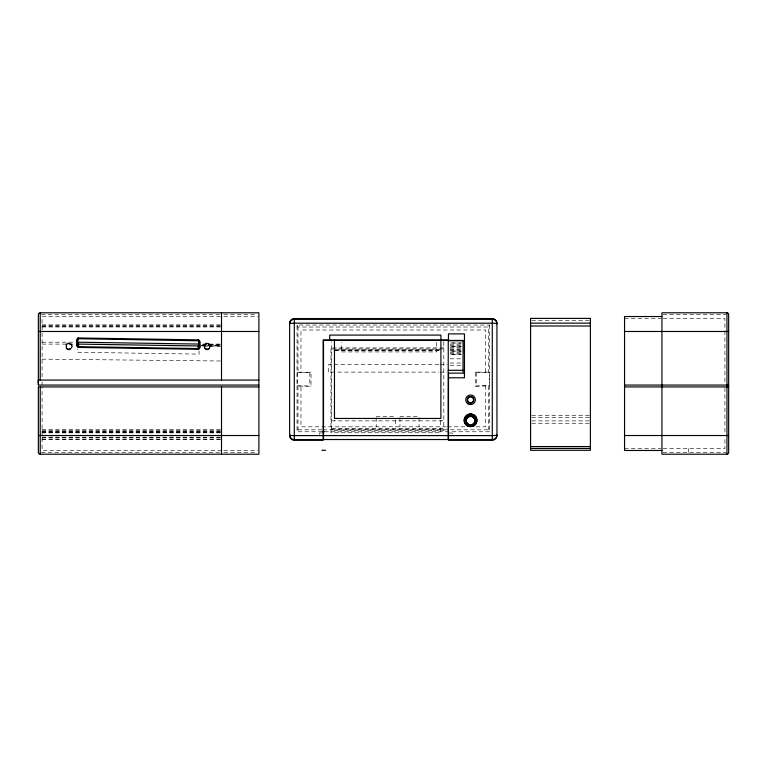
<?xml version="1.0" encoding="UTF-8"?>
<svg xmlns="http://www.w3.org/2000/svg" width="767" height="767" viewBox="0 0 767 767"><rect width="100%" height="100%" fill="white"/><g stroke="black" fill="none" stroke-linecap="round" stroke-linejoin="round"><path stroke-width="0.58" stroke-dasharray="3.83 2.88" d="M67.362 344.057C71.341 341.411 73.776 349.177 68.934 349.215C67.141 349.263 65.665 347.336 66.23 345.629C68.282 343.06 66.882 343.942 66.135 346.147M205.69 344.057C209.65 341.42 212.104 349.177 207.253 349.215C205.46 349.263 203.993 347.336 204.559 345.629C206.611 343.06 205.201 343.942 204.463 346.147M66.135 346.646L66.585 344.834M204.463 346.646L204.914 344.834M322.15 431.773L297.04 431.773L297.98 429.817L297.98 386.156L297.222 385.686L297.222 372.609L311.009 372.158L311.009 386.137L297.98 386.156M488.608 372.139L475.578 372.158L475.578 386.137L489.356 385.686L489.356 372.609L488.608 372.139L488.608 327.02L489.547 325.055L297.04 325.055L297.04 431.773M67.16 348.573C69.116 350.346 72.491 348.122 71.628 345.629M205.489 348.573C207.445 350.346 210.81 348.122 209.947 345.629M71.273 347.93L71.532 345.371M209.602 347.93L209.861 345.371M70.919 348.391L69.481 349.158M209.247 348.391L207.799 349.158M297.222 372.609L311.009 372.158M475.578 386.137L489.356 385.686M67.899 343.789C70.113 342.878 74.917 346.933 68.675 343.606M206.218 343.789C207.493 342.418 210.235 345.476 209.592 344.834M220.359 344.728L199.084 344.719M42.089 342.216L75.31 342.178M202.354 344.153L220.311 344.076M221.078 346.195L199.516 346.205M41.351 314.662L220.378 314.662M223.849 314.662L256.552 314.662M662.947 314.662L725.956 314.662M220.388 316.531L42.089 316.531L42.089 378.965M223.772 316.531L257.76 316.531M624.549 318.391L660.799 318.391M663.062 318.391L724.911 318.391L724.911 330.299M531.771 320.338L589.181 320.338M42.089 324.882L220.388 324.882M42.089 325.275L221.51 325.275M42.089 326.579L220.388 326.579M42.089 326.963L220.388 326.963M297.04 325.055L297.98 327.02L488.608 327.02M42.089 344.105L73.162 344.105M450.104 344.201L461.197 344.124M450.104 345.294L461.197 345.361M201.884 345.975L220.11 345.975M450.104 347.691L461.197 347.691M443.815 347.892L330.98 347.911L330.98 432.761L440.689 432.761L440.689 419.616M450.104 348.851L461.197 348.851M331.68 348.937L443.815 348.937M335.668 349.867L440.996 349.867M450.104 349.944L461.197 349.944M334.47 350.107L439.692 350.04M450.104 350.011L461.197 350.011M334.47 350.73L439.692 350.749M450.104 352.264L461.197 352.264M450.104 353.501L461.197 353.424M450.104 358.812L461.197 358.812M450.104 363.031L461.197 363.031M438.753 364.632L328.266 364.632L328.266 372.11L438.753 372.11M439.942 364.632L447.075 364.632M450.104 365.274L461.197 365.274M439.942 372.11L447.075 372.11M475.578 372.158L489.356 372.609M297.222 385.686L311.009 386.137M531.771 415.283L590.379 415.283M376.223 416.586L395.312 416.586M399.971 416.586L419.06 416.586M531.771 417.66L590.379 417.66M331.68 420.853L443.815 420.853M531.771 420.891L589.181 420.891M531.771 423.259L590.379 423.259M446.394 426.826L300.961 426.826L300.961 386.137M447.545 426.826L465.416 426.826M476.096 426.826L485.616 426.826L485.616 386.137M331.68 428.868L443.815 428.868M331.68 429.021L443.815 429.021M42.089 429.808L220.388 429.808M297.98 429.817L321.804 429.817M322.993 429.817L488.608 429.817L489.547 431.773L450.085 431.773M42.089 430.201L220.388 430.201M42.089 431.533L220.388 431.533M324.537 431.773L448.887 431.773M42.089 431.926L220.388 431.926M42.089 432.473L220.311 432.473M42.089 432.856L220.311 432.856M321.45 433.01L319.398 433.01L319.398 434.362M449.194 433.01L452.271 433.01L452.271 434.362M42.089 437.19L220.388 437.19M42.089 437.583L220.388 437.583M42.089 439.069L220.388 439.069M42.089 439.462L220.388 439.462M624.549 448.609L660.799 448.609M663.062 448.609L724.911 448.609L724.911 437.037M221.51 450.469L42.089 450.469L42.089 386.932M223.772 450.469L257.76 450.469M41.351 452.338L220.378 452.338M223.849 452.338L256.552 452.338M662.947 452.338L725.956 452.338M42.089 359.138L221.51 361.008M207.502 343.606L209.429 344.632M206.707 349.158L205.259 348.391L204.434 346.396M68.378 349.158L66.758 348.16M66.115 346.396L66.94 348.391M204.914 347.959L204.492 346.943M66.585 347.959L66.173 346.943M724.911 330.893L724.911 384.018M724.911 387.891L724.911 434.505M688.469 448.609L688.469 453.086M489.547 325.055L489.547 431.773M488.608 386.156L488.608 429.817M485.616 372.158L485.616 330.011L300.961 330.011L300.961 372.158M476.758 372.609L476.758 385.686M443.815 341.737L443.815 430.325L331.68 430.325L331.68 341.737M440.996 420.297L440.996 420.891M436.576 342.36L436.576 351.928L341.257 351.928L341.257 342.36M418.983 417.718L419.06 426.826M399.971 417.718L399.971 426.826M395.312 420L395.312 426.826M376.223 417.718L376.223 426.826M334.47 420.297L334.47 420.891M309.82 372.609L309.82 385.686M297.98 327.02L297.98 372.139M199.084 350.855L199.084 354.124L77.601 352.254L77.601 348.985M42.089 382.071L42.089 385.063M219.113 345.246L199.497 345.255L219.784 345.236L218.049 345.342L219.113 345.246M461.197 342.964L450.104 342.964L461.197 343.041M461.197 346.454L450.104 346.454L461.197 346.531M461.197 351.104L450.104 351.104L461.197 351.181M461.197 354.594L450.104 354.594L461.197 354.67M205.853 348.822A2.8 2.8 0 0 0 210.053 346.396A2.8 2.8 0 0 0 205.853 343.971A2.8 2.8 0 0 0 205.853 348.822M67.525 348.822A2.8 2.8 0 0 0 71.734 346.396A2.8 2.8 0 0 0 67.525 343.971A2.8 2.8 0 0 0 67.525 348.822M205.335 349.378A3.547 3.547 0 0 0 210.8 346.569A3.547 3.547 0 0 0 205.633 343.242A3.547 3.547 0 0 0 205.335 349.378M67.017 349.378A3.547 3.547 0 0 0 72.481 346.569A3.547 3.547 0 0 0 67.314 343.242A3.547 3.547 0 0 0 67.017 349.378"/><path stroke-width="1.15" d="M448.494 377.795L464.447 377.795L464.447 333.894L448.446 333.894L448.446 339.944L323.175 339.944L323.175 440.229L294.298 440.229L294.298 318.564L492.28 318.564A4.698 4.698 0 0 1 496.939 323.281L496.958 435.522A4.698 4.698 0 0 1 492.28 440.248M77.601 342.926L78.531 344.105L199.084 345.975M38.35 382.57L38.398 380.144L38.35 384.756M465.646 420.652L466.48 417.938A5.168 5.148 0 0 1 467.832 416.596L470.555 415.762L473.277 416.596A5.168 5.148 0 0 1 474.629 417.938L475.463 420.652L474.629 423.355A5.168 5.148 0 0 1 473.277 424.707L470.555 425.532L467.832 424.707A5.168 5.148 0 0 1 466.48 423.355L465.646 420.652L464.783 420.594M476.355 420.584L476.384 420.575A5.839 5.81 0 0 0 467.63 415.522A5.839 5.81 0 0 0 467.63 425.589A5.839 5.81 0 0 0 476.393 420.556L475.463 420.652M258.891 385.063L38.36 385.063L38.35 314.662A1.87 1.87 0 0 1 40.22 312.792L258.891 312.792L258.891 454.208L40.22 454.208A1.87 1.87 0 0 1 38.35 452.338L38.35 386.932M726.972 312.792L661.931 312.792L661.931 454.208L726.972 454.208A1.678 1.678 0 0 0 728.65 452.53L728.65 314.489A1.678 1.678 0 0 0 726.972 312.792L726.972 454.208M661.931 316.531L624.549 316.531L624.549 450.469L661.931 450.469M530.572 323.147L590.379 323.147M530.572 325.994L590.379 325.994M38.36 331.478L258.891 331.478M624.549 331.478L728.64 331.478M77.582 340.366L76.662 340.366L76.662 345.064L77.563 345.064M448.254 340.711L463.038 340.711M199.094 342.226L200.014 342.226L200.014 346.933L199.152 346.933M77.601 344.105L78.531 344.105L78.531 347.432L198.145 349.292L198.145 345.975L199.084 344.795M448.254 370.308L463.038 370.308M464.447 373.136L448.494 373.136L448.494 440.229L492.28 440.229L492.28 318.564M38.36 380.068L258.891 380.068M624.549 385.063L728.64 385.063M38.609 386.932L40.22 386.932L40.22 454.208M40.459 386.932L258.891 386.932M624.549 386.932L728.64 386.932M322.15 431.773L324.537 431.773M38.36 435.522L258.891 435.522M323.175 435.598L294.298 435.598A4.679 0.671 0 0 1 289.629 434.927A4.669 4.631 -0.1 0 0 294.298 439.558L323.175 439.558M323.501 435.598L448.168 435.598M448.494 435.598L492.28 435.598A4.679 0.671 0 0 0 496.958 434.927A4.669 4.631 0.1 0 1 492.28 439.558L448.494 439.558M624.549 435.522L728.64 435.522M323.501 439.529L448.168 439.529M530.572 446.567L590.379 446.567M530.572 448.436L590.379 448.436M321.872 450.306L325.611 450.306M77.601 342.197L199.084 344.067M78.531 346.694L198.145 348.563M464.447 341.737L464.447 353.491M470.555 414.755L470.555 415.762M470.555 425.532L470.555 426.356M463.038 372.1L463.038 340.433L323.501 340.433L323.501 439.549M448.254 340.433L448.168 439.549M334.47 339.906L334.47 418.446L440.881 418.446L440.92 335.083L329.724 335.083L329.724 339.944M221.51 312.792L221.51 380.068M221.51 386.932L221.51 454.208M199.084 340.932L199.084 347.863M77.601 338.276L77.601 345.064M40.22 312.792L40.22 380.068M78.493 347.585A2.205 2.205 0 0 1 76.834 345.092M78.407 346.847A1.755 1.649 -1 0 1 77.803 345.112M198.883 346.981A1.755 1.649 0 0 1 198.279 348.717M199.851 346.962A2.205 2.205 0 0 1 198.183 349.455M198.174 339.733A2.052 2.052 0 0 1 199.794 342.178M198.241 340.452A1.467 1.39 0 0 1 198.797 342.12M77.889 340.251A1.467 1.39 0 0 1 78.435 338.583M76.892 340.308A2.052 2.052 0 0 1 78.512 337.863M468.944 425.695A5.839 5.81 0 0 1 465.79 416.74A5.839 5.81 0 0 1 475.319 416.74A5.839 5.81 0 0 1 472.165 425.695M294.298 318.545A4.698 4.698 0 0 0 289.648 323.281L289.629 435.522A4.698 4.698 0 0 0 294.298 440.248M468.8 426.519A6.395 6.395 0 0 1 465.339 416.682A6.395 6.395 0 0 1 475.77 416.682A6.395 6.395 0 0 1 472.319 426.519M78.531 338.726L78.531 337.988L198.145 339.858L198.145 340.778L78.531 338.726M590.379 318.391L530.572 318.391L530.572 450.306L590.379 450.306L590.379 318.391M492.28 319.245L294.298 319.245A4.669 4.631 0.1 0 0 289.629 323.875A4.679 0.671 0 0 1 294.298 323.195L492.28 323.195A4.679 0.671 0 0 1 496.958 323.875A4.669 4.631 -0.1 0 0 492.28 319.245M469.068 402.387A2.963 2.963 0 0 0 473.527 399.818A2.963 2.963 0 0 0 469.068 397.248A2.963 2.963 0 0 0 469.068 402.387M468.416 424.333A4.276 4.257 0 0 0 474.831 420.652A4.276 4.257 0 0 0 468.416 416.96A4.276 4.257 0 0 0 468.416 424.333M468.138 424.362A4.439 4.42 0 0 0 474.984 420.862A4.439 4.42 0 0 0 468.522 416.721A4.439 4.42 0 0 0 468.138 424.362M467.947 403.883A4.842 4.832 0 0 0 475.387 400.048A4.842 4.832 0 0 0 468.33 395.532A4.842 4.832 0 0 0 467.947 403.883M468.877 402.723A3.356 3.356 0 0 0 473.91 399.818A3.356 3.356 0 0 0 468.877 396.913A3.356 3.356 0 0 0 468.877 402.723M468.196 426.308A6.414 6.376 -10 0 0 476.892 419.434A6.414 6.376 -10 0 0 466.576 415.388A6.414 6.376 -10 0 0 468.196 426.308"/></g></svg>
